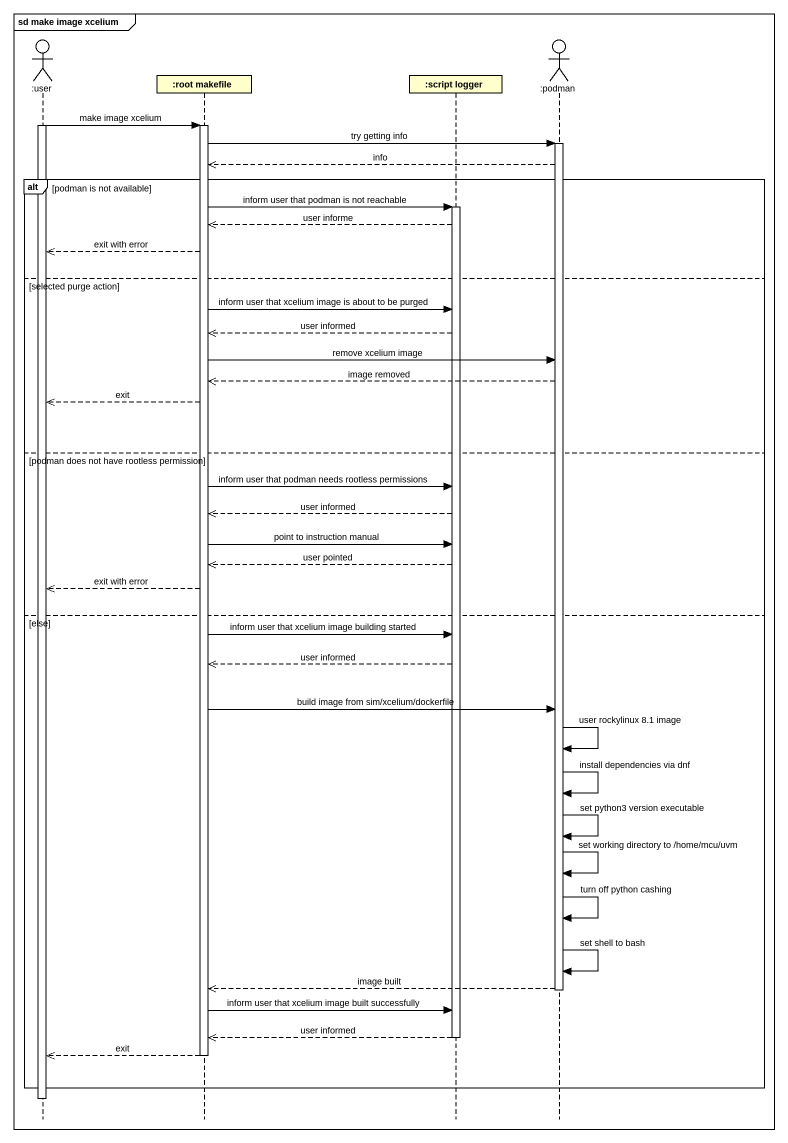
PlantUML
@startuml
mainframe sd make image xcelium
hide footbox
actor ":user" as user
participant ":root makefile" as root_makefile
participant ":script logger" as script_logger
actor ":podman" as podman

activate user
user -> root_makefile : make image xcelium
activate root_makefile
root_makefile -> podman : try getting info
activate podman
podman -->> root_makefile : info
alt podman is not available
  root_makefile -> script_logger : inform user that podman is not reachable
  activate script_logger
  script_logger -->> root_makefile : user informe
  root_makefile -->> user : exit with error
else selected purge action
  root_makefile -> script_logger : inform user that xcelium image is about to be purged
  script_logger -->> root_makefile : user informed
  root_makefile -> podman : remove xcelium image
  podman -->> root_makefile : image removed
  root_makefile -->> user : exit
else podman does not have rootless permission
  root_makefile -> script_logger : inform user that podman needs rootless permissions
  script_logger -->> root_makefile : user informed
  root_makefile -> script_logger : point to instruction manual
  script_logger -->> root_makefile : user pointed
  root_makefile -->> user : exit with error
else else
  root_makefile -> script_logger : inform user that xcelium image building started
  script_logger -->> root_makefile : user informed
  root_makefile -> podman : build image from sim/xcelium/dockerfile
  podman -> podman : user rockylinux 8.1 image
  podman -> podman : install dependencies via dnf
  podman -> podman : set python3 version executable
  podman -> podman : set working directory to /home/mcu/uvm
  podman -> podman : turn off python cashing
  podman -> podman : set shell to bash
  podman -->> root_makefile : image built
  deactivate podman
  root_makefile -> script_logger : inform user that xcelium image built successfully
  script_logger -->> root_makefile : user informed
  deactivate script_logger
  root_makefile -->> user : exit
  deactivate root_makefile
end
deactivate user
@enduml
